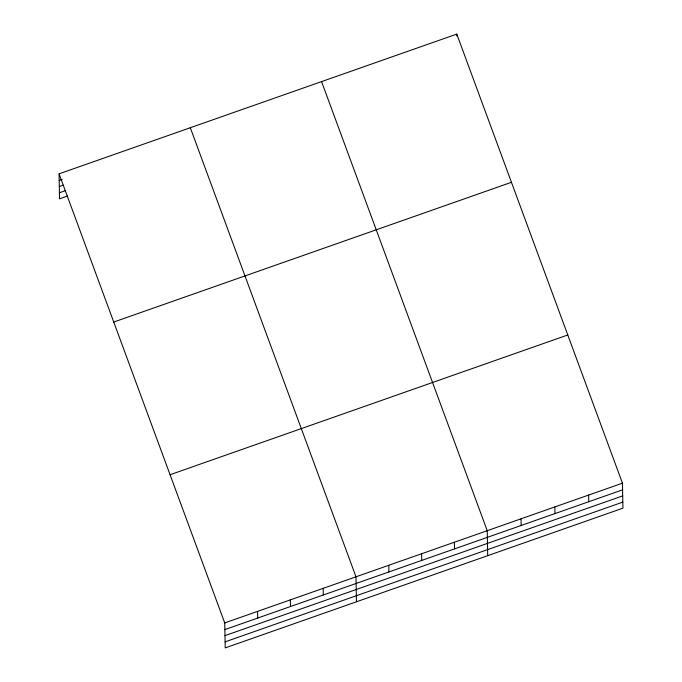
<?xml version="1.0" encoding="UTF-8"?>
<svg xmlns="http://www.w3.org/2000/svg" width="682" height="682" viewBox="0 0 682 682"><rect width="100%" height="100%" fill="white"/><g stroke="black" fill="none" stroke-linecap="round" stroke-linejoin="round"><path stroke-width="1.02" d="M59.07 173.842L456.778 34.1L622.453 483.18L622.93 508.158L225.222 647.9L224.736 622.922L59.07 173.842L59.547 198.82L67.501 196.024M59.198 180.508L62.181 179.46M59.317 186.553L63.29 185.154M59.436 192.776L65.404 190.679M113.741 322.04L511.449 182.299M170.065 474.723L567.782 334.981M224.736 622.922L622.453 483.18M224.864 629.588L622.581 489.838M224.983 635.633L622.692 495.882M225.103 641.856L622.811 502.114M321.563 81.61L487.229 530.69L487.707 555.668M190.312 127.73L355.987 576.802L356.464 601.788M588.643 495.055L588.771 501.722M554.841 506.931L554.969 513.597M521.031 518.814L521.159 525.472M456.778 34.1L456.821 36.001M454.417 542.216L454.544 548.882M421.604 553.75L421.732 560.408M388.791 565.276L388.919 571.942M323.174 588.336L323.302 594.994M290.362 599.862L290.489 606.528M257.549 611.396L257.677 618.054"/></g></svg>
